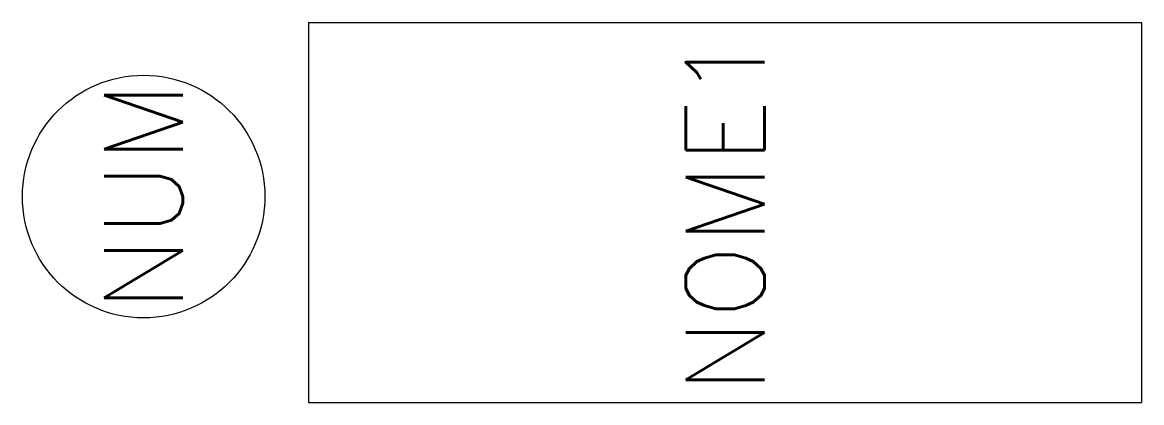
# Model space of a CAD drawing. Header units: millimetres. Extents: x -7.3 to 21.2, y 0 to 9.6.
import ezdxf
from ezdxf.enums import TextEntityAlignment as Align

# ---------------------------------------------------------------- set-up
doc = ezdxf.new("R2010")
doc.units = ezdxf.units.MM
doc.styles.add('Romans', font='romans.shx')

msp = doc.modelspace()

# ---------------------------------------------------------------- linework, layer by layer
at = {"color": 7, "ltscale": 10}
for p, q in [((0, 9.647), (0, 0)), ((0, 9.647), (21.156, 9.647)), ((21.156, 9.647), (21.156, 0)), ((0, 0), (21.156, 0))]:
    msp.add_line(p, q, dxfattribs=at)
msp.add_circle((-4.186, 5.228), 3.078)

# ---------------------------------------------------------------- texts
at = {"color": 7, "style": 'Romans', "flags": 4}
for tag, text, p in [('NOME1', 'NOME1', (10.58, 4.82)), ('NUM', 'NUM', (-4.19, 5.23))]:
    msp.add_attdef(tag, text=text, height=2, rotation=90, dxfattribs=at).set_placement(p, align=Align.MIDDLE_CENTER)

doc.saveas('drawing.dxf')
